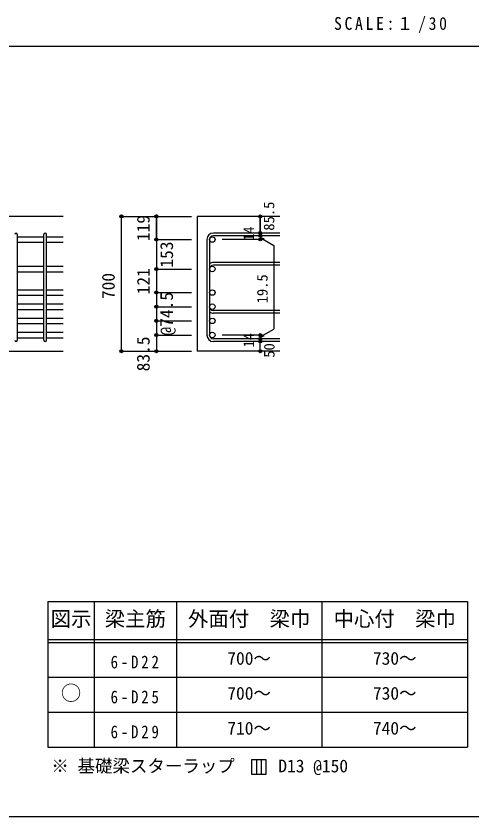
# Model space of a CAD drawing. Units: millimetres at full size, sheet at 1:30, with parts at other scales. Extents: x -5973 to 5954, y -4195 to 4201.
# Drawn here: x 1284 to 3633, y -4195 to -67 of the extents above; entities that cross this region are included whole.
import ezdxf
from ezdxf.enums import TextEntityAlignment as Align

# ---------------------------------------------------------------- set-up
doc = ezdxf.new("R2010")
doc.units = ezdxf.units.MM
doc.header["$LTSCALE"] = 30
doc.header["$PDMODE"] = 32
doc.header["$PDSIZE"] = 15
for name, color, linetype in [('0-1_躯体線', 2, 'Continuous'), ('0-5_基礎梁筋', 7, 'Continuous'), ('0-6_スタラップ筋', 7, 'Continuous'), ('0-D_寸法', 4, 'Continuous'), ('6-7_文字', 7, 'Continuous'), ('6-E_枠', 7, 'Continuous'), ('F-0_枠', 6, 'Continuous')]:
    doc.layers.add(name, color=color, linetype=linetype)
doc.styles.add('ＭＳ ゴシック', font='')
doc.styles.get('ＭＳ ゴシック').set_extended_font_data('MS Gothic')

msp = doc.modelspace()

# ---------------------------------------------------------------- linework, layer by layer
at = {"layer": '0-1_躯体線'}
for p, q in [((1527.44, -1099.89), (-22.56, -1099.89)), ((2642.44, -1099.89), (2217.44, -1099.89)), ((2217.44, -1099.89), (2217.44, -1794.89)), ((1127.44, -1794.89), (1527.44, -1794.89)), ((2642.44, -1794.89), (2217.44, -1794.89))]:
    msp.add_line(p, q, dxfattribs=at)
at = {"layer": '0-5_基礎梁筋'}
for p, q in [((1291.44, -1205.09), (1427.44, -1205.09)), ((1291.44, -1233.09), (1427.44, -1233.09)), ((1441.44, -1205.09), (1527.44, -1205.09)), ((1441.44, -1233.09), (1527.44, -1233.09)), ((1291.44, -1357.09), (1427.44, -1357.09)), ((1441.44, -1357.09), (1527.44, -1357.09)), ((1291.44, -1385.09), (1427.44, -1385.09)), ((1441.44, -1385.09), (1527.44, -1385.09)), ((1291.44, -1478.39), (1427.44, -1478.39)), ((1441.44, -1478.39), (1527.44, -1478.39)), ((1291.44, -1506.39), (1427.44, -1506.39)), ((1441.44, -1506.39), (1527.44, -1506.39)), ((1291.44, -1551.39), (1427.44, -1551.39)), ((1441.44, -1551.39), (1527.44, -1551.39)), ((1291.44, -1579.39), (1427.44, -1579.39)), ((1441.44, -1579.39), (1527.44, -1579.39)), ((1291.44, -1624.39), (1427.44, -1624.39)), ((1441.44, -1624.39), (1527.44, -1624.39)), ((1291.44, -1652.39), (1427.44, -1652.39)), ((1441.44, -1652.39), (1527.44, -1652.39)), ((1291.44, -1697.39), (1427.44, -1697.39)), ((1291.44, -1725.39), (1427.44, -1725.39)), ((1441.44, -1697.39), (1527.44, -1697.39)), ((1441.44, -1725.39), (1527.44, -1725.39))]:
    msp.add_line(p, q, dxfattribs=at)
at = {"layer": '0-5_基礎梁筋', "color": 3}
for centre in [(2295.44, -1219.09), (2295.44, -1371.09), (2295.44, -1492.39), (2295.44, -1565.39), (2295.44, -1638.39), (2295.44, -1711.39)]:
    msp.add_circle(centre, 14, dxfattribs=at)
at = {"layer": '0-6_スタラップ筋'}
for p, q in [((1291.44, -1737.89), (1291.44, -1192.59)), ((1427.44, -1737.89), (1427.44, -1192.59)), ((1441.44, -1737.89), (1441.44, -1192.59)), ((2642.44, -1185.59), (2300.94, -1185.59)), ((2267.44, -1219.09), (2267.44, -1711.39)), ((2281.44, -1219.09), (2281.44, -1711.39)), ((2642.44, -1199.59), (2300.94, -1199.59)), ((2642.44, -1337.59), (2300.94, -1337.59)), ((2642.44, -1351.59), (2300.94, -1351.59)), ((2642.44, -1584.89), (2300.94, -1584.89)), ((2642.44, -1598.89), (2300.94, -1598.89)), ((2642.44, -1730.89), (2300.94, -1730.89)), ((2642.44, -1744.89), (2300.94, -1744.89))]:
    msp.add_line(p, q, dxfattribs=at)
for centre, radius, start, end in [((1284.44, -1192.59), 7, 0, 180), ((1434.44, -1192.59), 7, 0, 180), ((2300.94, -1219.09), 33.5, 90, 180), ((2300.94, -1219.09), 19.5, 90, 180), ((2300.94, -1371.09), 33.5, 90, 125.59765), ((2300.94, -1371.09), 19.5, 90, 180), ((2300.94, -1565.39), 19.5, 180, 270), ((2300.94, -1565.39), 33.5, 234.40235, 270), ((2300.94, -1711.39), 33.5, 180, 270), ((2300.94, -1711.39), 19.5, 180, 270), ((1284.44, -1737.89), 7, 180, 0), ((1434.44, -1737.89), 7, 180, 0)]:
    msp.add_arc(centre, radius, start, end, dxfattribs=at)
at = {"layer": '0-D_寸法'}
for p, q in [((1827.44, -1099.89), (2007.44, -1099.89)), ((1827.44, -1099.89), (2007.44, -1099.89)), ((1827.44, -1794.89), (1827.44, -1099.89)), ((2007.44, -1099.89), (2187.44, -1099.89)), ((2007.44, -1099.89), (2187.44, -1099.89)), ((2007.44, -1221.59), (2007.44, -1099.89)), ((2542.44, -1199.59), (2542.44, -1185.59)), ((2007.44, -1219.09), (2187.44, -1219.09)), ((2007.44, -1219.09), (2187.44, -1219.09)), ((2007.44, -1221.59), (2007.44, -1388.89)), ((2542.44, -1219.09), (2346.35, -1219.09)), ((2542.44, -1199.59), (2542.44, -1219.09)), ((2542.44, -1209.34), (2561.76, -1214.52)), ((2542.44, -1209.34), (2612.5, -1249.79)), ((2612.5, -1249.79), (2612.5, -1680.7)), ((2007.44, -1361.39), (2007.44, -1711.39)), ((2007.44, -1371.09), (2187.44, -1371.09)), ((2007.44, -1492.39), (2187.44, -1492.39)), ((2007.44, -1565.39), (2187.44, -1565.39)), ((2007.44, -1638.39), (2187.44, -1638.39)), ((2542.44, -1721.14), (2612.5, -1680.7)), ((2007.44, -1711.39), (2187.44, -1711.39)), ((2542.44, -1711.39), (2346.35, -1711.39)), ((2542.44, -1730.89), (2542.44, -1711.39)), ((2542.44, -1721.14), (2561.76, -1715.97)), ((2542.44, -1744.89), (2542.44, -1730.89)), ((2542.44, -1794.89), (2542.44, -1744.89)), ((1827.44, -1794.89), (2007.44, -1794.89)), ((2007.44, -1794.89), (2187.44, -1794.89))]:
    msp.add_line(p, q, dxfattribs=at)
for points in [[(2007.44, -1099.89), (2007.44, -1221.59), (2007.44, -1403.36)], [(2007.44, -1099.89), (2007.44, -1219.09), (2007.44, -1361.39)], [(2542.44, -1099.89), (2542.44, -1185.59), (2542.44, -1099.89)], [(2007.44, -1403.36), (2007.44, -1711.39), (2007.44, -1794.89)]]:
    msp.add_lwpolyline(points, dxfattribs=at)
for centre, radius in [((1827.44, -1099.89), 8), ((1827.44, -1099.89), 7.2), ((1827.44, -1099.89), 6.4), ((1827.44, -1099.89), 5.6), ((1827.44, -1099.89), 4.8), ((1827.44, -1099.89), 4), ((1827.44, -1099.89), 3.2), ((1827.44, -1099.89), 2.4), ((1827.44, -1099.89), 1.6), ((1827.44, -1099.89), 0.8), ((2007.44, -1099.89), 8), ((2007.44, -1099.89), 7.2), ((2007.44, -1099.89), 6.4), ((2007.44, -1099.89), 5.6), ((2007.44, -1099.89), 4.8), ((2007.44, -1099.89), 4), ((2007.44, -1099.89), 3.2), ((2007.44, -1099.89), 2.4), ((2007.44, -1099.89), 1.6), ((2007.44, -1099.89), 0.8), ((2542.44, -1099.89), 4), ((2542.44, -1099.89), 3.6), ((2542.44, -1099.89), 3.2), ((2542.44, -1099.89), 2.8), ((2542.44, -1099.89), 2.4), ((2542.44, -1099.89), 2), ((2542.44, -1099.89), 1.6), ((2542.44, -1099.89), 1.2), ((2542.44, -1099.89), 0.8), ((2542.44, -1099.89), 0.4), ((2542.44, -1185.59), 4), ((2542.44, -1199.59), 4), ((2542.44, -1185.59), 3.6), ((2542.44, -1199.59), 3.6), ((2542.44, -1185.59), 3.2), ((2542.44, -1199.59), 3.2), ((2542.44, -1185.59), 2.8), ((2542.44, -1199.59), 2.8), ((2542.44, -1185.59), 2.4), ((2542.44, -1185.59), 2), ((2542.44, -1185.59), 1.6), ((2542.44, -1185.59), 1.2), ((2542.44, -1185.59), 0.8), ((2542.44, -1185.59), 0.4), ((2007.44, -1219.09), 8), ((2007.44, -1219.09), 7.2), ((2007.44, -1219.09), 6.4), ((2007.44, -1219.09), 5.6), ((2007.44, -1219.09), 4.8), ((2007.44, -1219.09), 4), ((2007.44, -1219.09), 3.2), ((2007.44, -1219.09), 2.4), ((2007.44, -1219.09), 1.6), ((2007.44, -1219.09), 0.8), ((2542.44, -1219.09), 4), ((2542.44, -1219.09), 3.6), ((2542.44, -1219.09), 3.2), ((2542.44, -1219.09), 2.8), ((2542.44, -1199.59), 2.4), ((2542.44, -1219.09), 2.4), ((2542.44, -1199.59), 2), ((2542.44, -1219.09), 2), ((2542.44, -1199.59), 1.6), ((2542.44, -1219.09), 1.6), ((2542.44, -1199.59), 1.2), ((2542.44, -1219.09), 1.2), ((2542.44, -1199.59), 0.8), ((2542.44, -1219.09), 0.8), ((2542.44, -1199.59), 0.4), ((2542.44, -1219.09), 0.4), ((2007.44, -1371.09), 8), ((2007.44, -1371.09), 7.2), ((2007.44, -1371.09), 6.4), ((2007.44, -1371.09), 5.6), ((2007.44, -1371.09), 4.8), ((2007.44, -1371.09), 4), ((2007.44, -1371.09), 3.2), ((2007.44, -1371.09), 2.4), ((2007.44, -1371.09), 1.6), ((2007.44, -1371.09), 0.8), ((2007.44, -1492.39), 8), ((2007.44, -1492.39), 7.2), ((2007.44, -1492.39), 6.4), ((2007.44, -1492.39), 5.6), ((2007.44, -1492.39), 4.8), ((2007.44, -1492.39), 4), ((2007.44, -1492.39), 3.2), ((2007.44, -1492.39), 2.4), ((2007.44, -1492.39), 1.6), ((2007.44, -1492.39), 0.8), ((2007.44, -1565.39), 8), ((2007.44, -1565.39), 7.2), ((2007.44, -1565.39), 6.4), ((2007.44, -1565.39), 5.6), ((2007.44, -1565.39), 4.8), ((2007.44, -1565.39), 4), ((2007.44, -1565.39), 3.2), ((2007.44, -1565.39), 2.4), ((2007.44, -1565.39), 1.6), ((2007.44, -1565.39), 0.8), ((2007.44, -1638.39), 8), ((2007.44, -1638.39), 7.2), ((2007.44, -1638.39), 6.4), ((2007.44, -1638.39), 5.6), ((2007.44, -1638.39), 4.8), ((2007.44, -1638.39), 4), ((2007.44, -1638.39), 3.2), ((2007.44, -1638.39), 2.4), ((2007.44, -1638.39), 1.6), ((2007.44, -1638.39), 0.8), ((2007.44, -1711.39), 8), ((2007.44, -1711.39), 7.2), ((2007.44, -1711.39), 6.4), ((2007.44, -1711.39), 5.6), ((2007.44, -1711.39), 4.8), ((2007.44, -1711.39), 4), ((2007.44, -1711.39), 3.2), ((2007.44, -1711.39), 2.4), ((2007.44, -1711.39), 1.6), ((2007.44, -1711.39), 0.8), ((2542.44, -1711.39), 4), ((2542.44, -1730.89), 4), ((2542.44, -1711.39), 3.6), ((2542.44, -1730.89), 3.6), ((2542.44, -1711.39), 3.2), ((2542.44, -1730.89), 3.2), ((2542.44, -1711.39), 2.8), ((2542.44, -1730.89), 2.8), ((2542.44, -1711.39), 2.4), ((2542.44, -1730.89), 2.4), ((2542.44, -1711.39), 2), ((2542.44, -1730.89), 2), ((2542.44, -1711.39), 1.6), ((2542.44, -1730.89), 1.6), ((2542.44, -1711.39), 1.2), ((2542.44, -1730.89), 1.2), ((2542.44, -1711.39), 0.8), ((2542.44, -1730.89), 0.8), ((2542.44, -1711.39), 0.4), ((2542.44, -1730.89), 0.4), ((2542.44, -1744.89), 4), ((2542.44, -1744.89), 3.6), ((2542.44, -1744.89), 3.2), ((2542.44, -1744.89), 2.8), ((2542.44, -1744.89), 2.4), ((2542.44, -1744.89), 2), ((2542.44, -1744.89), 1.6), ((2542.44, -1744.89), 1.2), ((2542.44, -1744.89), 0.8), ((2542.44, -1744.89), 0.4), ((1827.44, -1794.89), 7.2), ((1827.44, -1794.89), 6.4), ((1827.44, -1794.89), 5.6), ((1827.44, -1794.89), 4.8), ((1827.44, -1794.89), 4), ((1827.44, -1794.89), 3.2), ((1827.44, -1794.89), 2.4), ((1827.44, -1794.89), 1.6), ((1827.44, -1794.89), 0.8), ((2007.44, -1794.89), 7.2), ((2007.44, -1794.89), 6.4), ((2007.44, -1794.89), 5.6), ((2007.44, -1794.89), 4.8), ((2007.44, -1794.89), 4), ((2007.44, -1794.89), 3.2), ((2007.44, -1794.89), 2.4), ((2007.44, -1794.89), 1.6), ((2007.44, -1794.89), 0.8), ((2542.44, -1794.89), 4), ((2542.44, -1794.89), 3.6), ((2542.44, -1794.89), 3.2), ((2542.44, -1794.89), 2.8), ((2542.44, -1794.89), 2.4), ((2542.44, -1794.89), 2), ((2542.44, -1794.89), 1.6), ((2542.44, -1794.89), 1.2), ((2542.44, -1794.89), 0.8), ((2542.44, -1794.89), 0.4)]:
    msp.add_circle(centre, radius, dxfattribs=at)
at = {"layer": '0-D_寸法', "color": 7}
for p in [(1827.44, -1099.89), (1827.44, -1099.89), (2007.44, -1099.89), (2542.44, -1099.89), (2542.44, -1185.59), (2542.44, -1199.59), (2007.44, -1219.09), (2542.44, -1219.09), (2007.44, -1371.09), (2007.44, -1492.39), (2007.44, -1565.39), (2007.44, -1638.39), (2007.44, -1711.39), (2542.44, -1711.39), (2542.44, -1711.39), (2542.44, -1730.89), (2542.44, -1744.89), (1827.44, -1794.89), (2007.44, -1794.89), (2542.44, -1794.89)]:
    msp.add_point(p, dxfattribs=at)
at = {"layer": '6-7_文字'}
for p, q in [((2497.56, -3900.09), (2497.56, -3975.09)), ((2572.56, -3900.09), (2497.56, -3900.09)), ((2522.56, -3900.09), (2522.56, -3975.09)), ((2547.56, -3900.09), (2547.56, -3975.09)), ((2572.56, -3975.09), (2572.56, -3900.09)), ((2497.56, -3975.09), (2572.56, -3975.09))]:
    msp.add_line(p, q, dxfattribs=at)
at = {"layer": '6-E_枠', "color": 3}
for p, q in [((1447.71, -3085.43), (1447.71, -3835.43)), ((1447.71, -3085.43), (3610.24, -3085.43)), ((3610.24, -3085.43), (3610.24, -3835.43)), ((1447.71, -3835.43), (3610.24, -3835.43))]:
    msp.add_line(p, q, dxfattribs=at)
at = {"layer": '6-E_枠'}
for p, q in [((1687.71, -3085.43), (1687.71, -3835.43)), ((2110.24, -3085.43), (2110.24, -3835.43)), ((2860.24, -3085.43), (2860.24, -3835.43)), ((1447.71, -3280.43), (3610.24, -3280.43)), ((1447.71, -3295.43), (3610.24, -3295.43)), ((1447.71, -3475.43), (3610.24, -3475.43)), ((1447.71, -3655.43), (3610.24, -3655.43))]:
    msp.add_line(p, q, dxfattribs=at)
at = {"layer": 'F-0_枠', "color": 2}
msp.add_line((-5972.88, -222.05), (3723.6, -222.05), dxfattribs=at)
at = {"layer": 'F-0_枠'}
msp.add_line((5954.1, -4195.24), (-5972.88, -4195.24), dxfattribs=at)

# ---------------------------------------------------------------- texts
at = {"layer": '0-D_寸法', "style": 'ＭＳ ゴシック'}
for s, height, p in [('85.5', 54.99, (2631.33, -1173.49)), ('119', 65.98, (1992.44, -1226.99)), ('14', 54.99, (2527.21, -1226.76)), ('153', 65.98, (2112.9, -1364.14)), ('700', 65.98, (1812.44, -1526.05)), ('121', 65.98, (1993.25, -1501.65)), ('19.5', 54.99, (2596.95, -1548.08)), ('@74.5', 65.98, (2112.34, -1713.91)), ('83.5', 65.98, (1992.44, -1898.39)), ('14', 54.99, (2527.18, -1775.57)), ('50', 54.99, (2632.44, -1828.39))]:
    msp.add_text(s, height=height, rotation=90, dxfattribs=at).set_placement(p, align=Align.BOTTOM_LEFT)
at = {"layer": '6-7_文字', "color": 2, "style": 'ＭＳ ゴシック'}
for s, p in [('図示', (1462.71, -3235.43)), ('梁主筋', (1741.48, -3235.43)), ('外面付\u3000梁巾', (2170.24, -3235.43)), ('中心付\u3000梁巾', (2920.24, -3235.43)), ('○', (1515.21, -3617.93))]:
    msp.add_text(s, height=76.98, dxfattribs=at).set_placement(p, align=Align.BOTTOM_LEFT)
at = {"layer": '6-7_文字', "style": 'ＭＳ ゴシック'}
for s, p in [('700～', (2372.74, -3430.43)), ('730～', (3122.74, -3430.43)), ('700～', (2372.74, -3610.43)), ('730～', (3122.74, -3610.43)), ('710～', (2372.74, -3790.43)), ('740～', (3122.74, -3790.43)), ('※ 基礎梁スターラップ     D13 @150', (1466.27, -3985.01))]:
    msp.add_text(s, height=65.98, dxfattribs=at).set_placement(p, align=Align.BOTTOM_LEFT)
at = {"layer": '6-7_文字', "color": 2, "insert": (2922.26, -154.55), "char_height": 65.98, "attachment_point": 7, "style": 'ＭＳ ゴシック'}
msp.add_mtext('\\T1.34;\\W0.9;SCALE:１/30', dxfattribs=at)
at = {"layer": '6-7_文字', "char_height": 65.98, "attachment_point": 7, "style": 'ＭＳ ゴシック'}
for s, insert in [('\\T1.38;\\W0.85;6-D22', (1771.48, -3430.43)), ('\\T1.38;\\W0.85;6-D25', (1771.48, -3610.43)), ('\\T1.38;\\W0.85;6-D29', (1771.48, -3790.43))]:
    msp.add_mtext(s, dxfattribs=dict(at, insert=insert))

doc.saveas('drawing.dxf')
